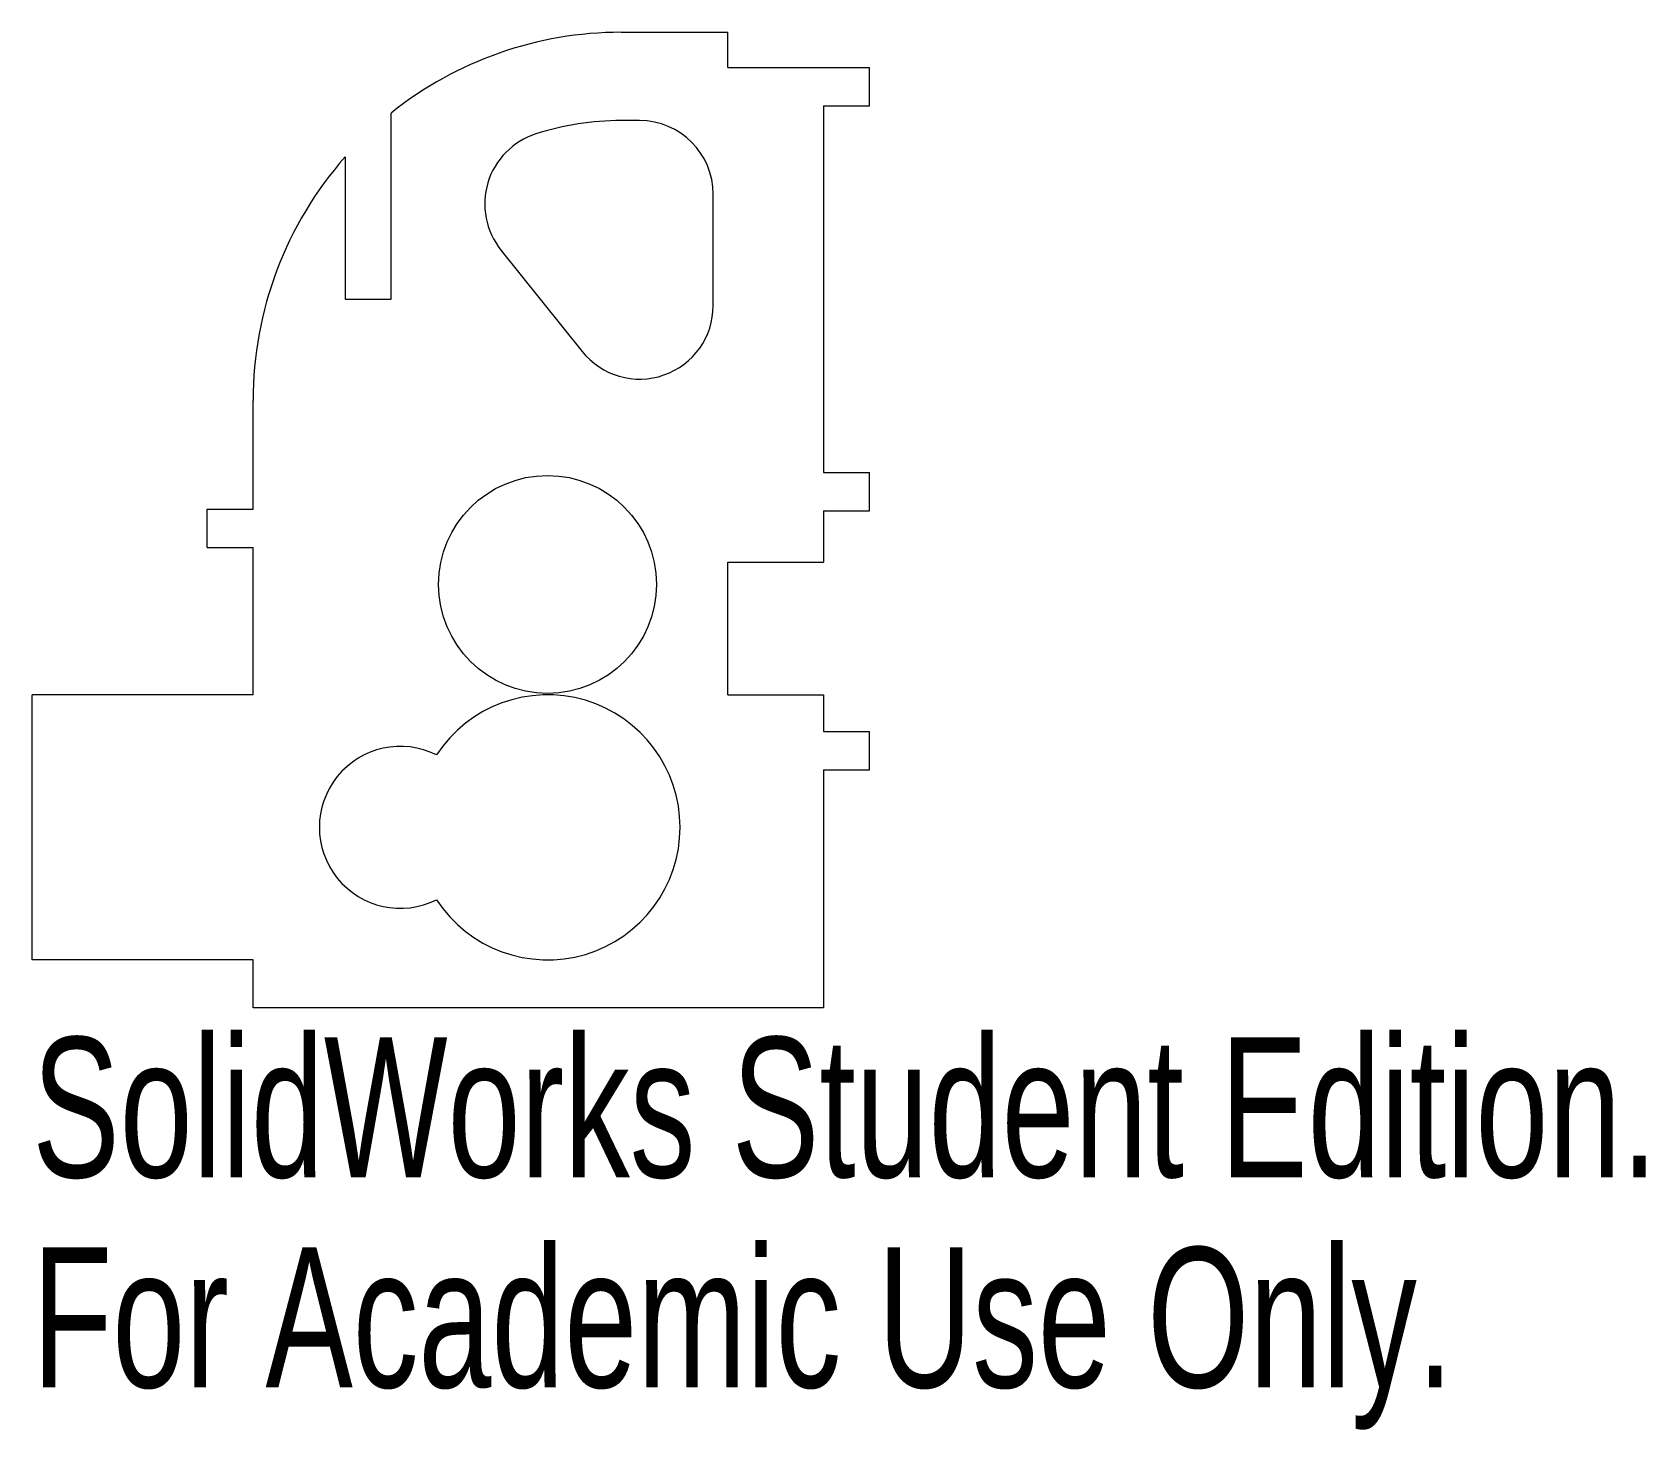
# Model space of a CAD drawing. Header units: inches. Extents: x -0.7 to 1.49, y -1.15 to 0.75.
import ezdxf

# ---------------------------------------------------------------- set-up
doc = ezdxf.new("R2010")
doc.units = ezdxf.units.IN
doc.header["$MEASUREMENT"] = 0
doc.styles.add('SLDTEXTSTYLE0', font='TXT', dxfattribs={"width": 0.7})

msp = doc.modelspace()

# ---------------------------------------------------------------- linework, layer by layer
at = {"color": 7, "linetype": 'Continuous', "lineweight": 15}
for p, q in [((0.1, 0.75), (0.245, 0.75)), ((0.245, 0.702), (0.245, 0.75)), ((0.245, 0.702), (0.4375, 0.702)), ((0.4375, 0.65), (0.4375, 0.702)), ((-0.2125, 0.3875), (-0.2125, 0.6403)), ((0.375, 0.65), (0.4375, 0.65)), ((0.375, 0.65), (0.375, 0.152)), ((0.125, 0.63), (0.1, 0.63)), ((-0.275, 0.5807), (-0.275, 0.3875)), ((0.225, 0.3788), (0.225, 0.53)), ((-0.0635, 0.4542), (0.0469, 0.3163)), ((-0.275, 0.3875), (-0.2125, 0.3875)), ((-0.4, 0.102), (-0.4, 0.25)), ((0.375, 0.152), (0.4375, 0.152)), ((0.4375, 0.1), (0.4375, 0.152)), ((-0.4625, 0.05), (-0.4625, 0.102)), ((-0.4625, 0.102), (-0.4, 0.102)), ((0.375, 0.1), (0.4375, 0.1)), ((0.375, 0.1), (0.375, 0.03)), ((-0.4625, 0.05), (-0.4, 0.05)), ((-0.4, -0.15), (-0.4, 0.05)), ((0.245, 0.03), (0.375, 0.03)), ((0.245, -0.15), (0.245, 0.03)), ((-0.7, -0.51), (-0.7, -0.15)), ((-0.4, -0.15), (-0.7, -0.15)), ((0.245, -0.15), (0.375, -0.15)), ((0.375, -0.15), (0.375, -0.2)), ((0.375, -0.2), (0.4375, -0.2)), ((0.4375, -0.252), (0.4375, -0.2)), ((0.375, -0.252), (0.4375, -0.252)), ((0.375, -0.252), (0.375, -0.575)), ((-0.4, -0.51), (-0.7, -0.51)), ((-0.4, -0.575), (-0.4, -0.51)), ((0.375, -0.575), (-0.4, -0.575))]:
    msp.add_line(p, q, dxfattribs=at)
msp.add_circle((0, 0), 0.148, dxfattribs=at)
for centre, radius, start, end in [((0.1, 0.25), 0.5, 90, 128.6822), ((0.1, 0.25), 0.38, 90, 107.7574), ((0.125, 0.53), 0.1, 0, 90), ((0.0146, 0.5167), 0.1, 107.7574, 218.6822), ((0.1, 0.25), 0.5, 138.5904, 180), ((0.125, 0.3788), 0.1, 218.6822, 0), ((0, -0.33), 0.18, 213.1229, 146.8771), ((-0.2, -0.33), 0.11, 63.402, 296.598)]:
    msp.add_arc(centre, radius, start, end, dxfattribs=at)

# ---------------------------------------------------------------- texts
at = {"color": 7, "linetype": 'Continuous', "char_height": 0.1903, "attachment_point": 1, "style": 'SLDTEXTSTYLE0'}
for s, insert in [('SolidWorks Student Edition.', (-0.7, -0.6151)), ('For Academic Use Only.', (-0.7, -0.9006))]:
    msp.add_mtext(s, dxfattribs=dict(at, insert=insert))

doc.saveas('drawing.dxf')
